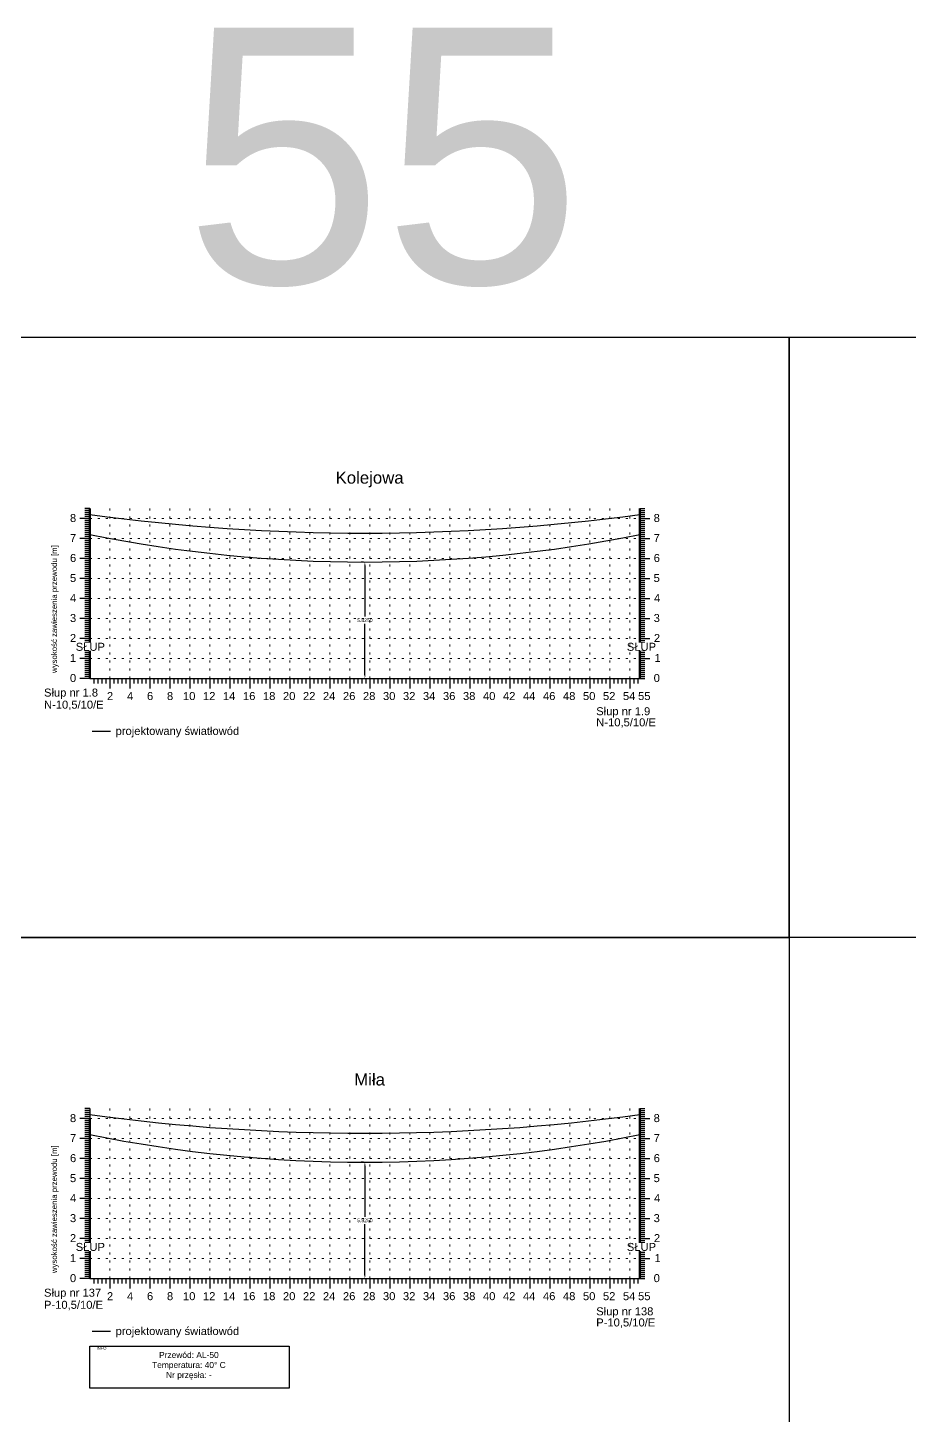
# Model space of a CAD drawing. Header units: metres. Extents: x -155 to 1812, y 681 to 886.
# Drawn here: x 1373.5 to 1417.5, y 806.6 to 876 of the extents above; entities that cross this region are included whole.
import ezdxf

# ---------------------------------------------------------------- set-up
doc = ezdxf.new("R2010")
doc.units = ezdxf.units.M
doc.header["$MEASUREMENT"] = 0
doc.linetypes.add('ACAD_ISO07W100', pattern=[3, 0, -3])
doc.styles.get("Standard").update_dxf_attribs({"font": 'arial.ttf'})
doc.dimstyles.get("Standard").update_dxf_attribs({"dimtxt": 0.18, "dimasz": 0.18, "dimexe": 0.18, "dimexo": 0.0625, "dimgap": 0.09, "dimtad": 0, "dimtih": 1, "dimtoh": 1, "dimdec": 4, "dimzin": 0, "dimdsep": 46, "dimtxsty": 'Standard', "dimcen": 0.09, "dimadec": 0, "dimazin": 0, "dimtfac": 1, "dimtdec": 4, "dimtofl": 0, "dimtmove": 0, "dimatfit": 3, "dimfxl": 1, "dimtolj": 1, "dimtzin": 0, "dimarcsym": 0})

# ---------------------------------------------------------------- blocks, each defined once
blk = doc.blocks.new('*D199')
at = {"color": 0, "lineweight": -2}
for p, q in [((1390.255, 849.286), (1390.137, 849.286)), ((1390.317, 849.106), (1390.317, 846.555)), ((1390.317, 843.641), (1390.317, 846.191)), ((1379.23, 843.461), (1390.497, 843.461))]:
    blk.add_line(p, q, dxfattribs=at)
at = {"color": 0}
for points in [[(1390.347, 849.106), (1390.287, 849.106), (1390.317, 849.286)], [(1390.287, 843.641), (1390.347, 843.641), (1390.317, 843.461)]]:
    blk.add_solid(points, dxfattribs=at)
at = {"layer": 'Defpoints', "color": 0}
for p in [(1390.317, 849.286), (1379.167, 843.461), (1390.317, 843.461)]:
    blk.add_point(p, dxfattribs=at)
at = {"color": 0, "lineweight": 25, "insert": (1390.317, 846.373), "char_height": 0.18, "attachment_point": 5}
blk.add_mtext('\\A1;5.8250', dxfattribs=at)
blk = doc.blocks.new('*D200')
at = {"color": 0, "lineweight": -2}
for p, q in [((1390.255, 819.286), (1390.137, 819.286)), ((1390.317, 819.106), (1390.317, 816.555)), ((1390.317, 813.641), (1390.317, 816.191)), ((1379.23, 813.461), (1390.497, 813.461))]:
    blk.add_line(p, q, dxfattribs=at)
at = {"color": 0}
for points in [[(1390.347, 819.106), (1390.287, 819.106), (1390.317, 819.286)], [(1390.287, 813.641), (1390.347, 813.641), (1390.317, 813.461)]]:
    blk.add_solid(points, dxfattribs=at)
at = {"layer": 'Defpoints', "color": 0}
for p in [(1390.317, 819.286), (1379.167, 813.461), (1390.317, 813.461)]:
    blk.add_point(p, dxfattribs=at)
at = {"color": 0, "lineweight": 25, "insert": (1390.317, 816.373), "char_height": 0.18, "attachment_point": 5}
blk.add_mtext('\\A1;5.8250', dxfattribs=at)

msp = doc.modelspace()

# ---------------------------------------------------------------- linework, layer by layer
for p, q in [((1376.56711, 851.96078), (1376.31711, 851.96078)), ((1376.56711, 851.86078), (1376.31711, 851.86078)), ((1376.56711, 851.76078), (1376.31711, 851.76078)), ((1376.56711, 851.96078), (1376.56711, 843.46078)), ((1404.06711, 851.96078), (1404.06711, 843.46078)), ((1404.06711, 851.96078), (1404.31711, 851.96078)), ((1404.06711, 851.86078), (1404.31711, 851.86078)), ((1404.06711, 851.76078), (1404.31711, 851.76078)), ((1376.56711, 851.46078), (1376.06711, 851.46078)), ((1376.56711, 851.46078), (1376.06711, 851.46078)), ((1376.56711, 851.66078), (1376.31711, 851.66078)), ((1376.56711, 851.56078), (1376.31711, 851.56078)), ((1376.56711, 851.36078), (1376.31711, 851.36078)), ((1376.56711, 851.26078), (1376.31711, 851.26078)), ((1376.56711, 851.16078), (1376.31711, 851.16078)), ((1376.56711, 851.06078), (1376.31711, 851.06078)), ((1404.06711, 851.66078), (1404.31711, 851.66078)), ((1404.06711, 851.56078), (1404.31711, 851.56078)), ((1404.06711, 851.46078), (1404.56711, 851.46078)), ((1404.06711, 851.46078), (1404.56711, 851.46078)), ((1404.06711, 851.36078), (1404.31711, 851.36078)), ((1404.06711, 851.26078), (1404.31711, 851.26078)), ((1404.06711, 851.16078), (1404.31711, 851.16078)), ((1404.06711, 851.06078), (1404.31711, 851.06078)), ((1376.56711, 850.46078), (1376.06711, 850.46078)), ((1376.56711, 850.46078), (1376.06711, 850.46078)), ((1376.56711, 850.96078), (1376.31711, 850.96078)), ((1376.56711, 850.86078), (1376.31711, 850.86078)), ((1376.56711, 850.76078), (1376.31711, 850.76078)), ((1376.56711, 850.66078), (1376.31711, 850.66078)), ((1376.56711, 850.56078), (1376.31711, 850.56078)), ((1404.06711, 850.96078), (1404.31711, 850.96078)), ((1404.06711, 850.86078), (1404.31711, 850.86078)), ((1404.06711, 850.76078), (1404.31711, 850.76078)), ((1404.06711, 850.66078), (1404.31711, 850.66078)), ((1404.06711, 850.56078), (1404.31711, 850.56078)), ((1404.06711, 850.46078), (1404.56711, 850.46078)), ((1404.06711, 850.46078), (1404.56711, 850.46078)), ((1376.56711, 850.36078), (1376.31711, 850.36078)), ((1376.56711, 850.26078), (1376.31711, 850.26078)), ((1376.56711, 850.16078), (1376.31711, 850.16078)), ((1376.56711, 850.06078), (1376.31711, 850.06078)), ((1376.56711, 849.96078), (1376.31711, 849.96078)), ((1376.56711, 849.86078), (1376.31711, 849.86078)), ((1376.56711, 849.76078), (1376.31711, 849.76078)), ((1404.06711, 850.36078), (1404.31711, 850.36078)), ((1404.06711, 850.26078), (1404.31711, 850.26078)), ((1404.06711, 850.16078), (1404.31711, 850.16078)), ((1404.06711, 850.06078), (1404.31711, 850.06078)), ((1404.06711, 849.96078), (1404.31711, 849.96078)), ((1404.06711, 849.86078), (1404.31711, 849.86078)), ((1404.06711, 849.76078), (1404.31711, 849.76078)), ((1376.56711, 849.46078), (1376.06711, 849.46078)), ((1376.56711, 849.46078), (1376.06711, 849.46078)), ((1376.56711, 849.66078), (1376.31711, 849.66078)), ((1376.56711, 849.56078), (1376.31711, 849.56078)), ((1376.56711, 849.36078), (1376.31711, 849.36078)), ((1376.56711, 849.26078), (1376.31711, 849.26078)), ((1376.56711, 849.16078), (1376.31711, 849.16078)), ((1376.56711, 849.06078), (1376.31711, 849.06078)), ((1404.06711, 849.66078), (1404.31711, 849.66078)), ((1404.06711, 849.56078), (1404.31711, 849.56078)), ((1404.06711, 849.46078), (1404.56711, 849.46078)), ((1404.06711, 849.46078), (1404.56711, 849.46078)), ((1404.06711, 849.36078), (1404.31711, 849.36078)), ((1404.06711, 849.26078), (1404.31711, 849.26078)), ((1404.06711, 849.16078), (1404.31711, 849.16078)), ((1404.06711, 849.06078), (1404.31711, 849.06078)), ((1376.56711, 848.46078), (1376.06711, 848.46078)), ((1376.56711, 848.46078), (1376.06711, 848.46078)), ((1376.56711, 848.96078), (1376.31711, 848.96078)), ((1376.56711, 848.86078), (1376.31711, 848.86078)), ((1376.56711, 848.76078), (1376.31711, 848.76078)), ((1376.56711, 848.66078), (1376.31711, 848.66078)), ((1376.56711, 848.56078), (1376.31711, 848.56078)), ((1376.56711, 848.36078), (1376.31711, 848.36078)), ((1404.06711, 848.96078), (1404.31711, 848.96078)), ((1404.06711, 848.86078), (1404.31711, 848.86078)), ((1404.06711, 848.76078), (1404.31711, 848.76078)), ((1404.06711, 848.66078), (1404.31711, 848.66078)), ((1404.06711, 848.56078), (1404.31711, 848.56078)), ((1404.06711, 848.46078), (1404.56711, 848.46078)), ((1404.06711, 848.46078), (1404.56711, 848.46078)), ((1404.06711, 848.36078), (1404.31711, 848.36078)), ((1376.56711, 848.26078), (1376.31711, 848.26078)), ((1376.56711, 848.16078), (1376.31711, 848.16078)), ((1376.56711, 848.06078), (1376.31711, 848.06078)), ((1376.56711, 847.96078), (1376.31711, 847.96078)), ((1376.56711, 847.86078), (1376.31711, 847.86078)), ((1376.56711, 847.76078), (1376.31711, 847.76078)), ((1376.56711, 847.66078), (1376.31711, 847.66078)), ((1404.06711, 848.26078), (1404.31711, 848.26078)), ((1404.06711, 848.16078), (1404.31711, 848.16078)), ((1404.06711, 848.06078), (1404.31711, 848.06078)), ((1404.06711, 847.96078), (1404.31711, 847.96078)), ((1404.06711, 847.86078), (1404.31711, 847.86078)), ((1404.06711, 847.76078), (1404.31711, 847.76078)), ((1404.06711, 847.66078), (1404.31711, 847.66078)), ((1376.56711, 847.46078), (1376.06711, 847.46078)), ((1376.56711, 847.46078), (1376.06711, 847.46078)), ((1376.56711, 847.56078), (1376.31711, 847.56078)), ((1376.56711, 847.36078), (1376.31711, 847.36078)), ((1376.56711, 847.26078), (1376.31711, 847.26078)), ((1376.56711, 847.16078), (1376.31711, 847.16078)), ((1376.56711, 847.06078), (1376.31711, 847.06078)), ((1376.56711, 846.96078), (1376.31711, 846.96078)), ((1404.06711, 847.56078), (1404.31711, 847.56078)), ((1404.06711, 847.46078), (1404.56711, 847.46078)), ((1404.06711, 847.46078), (1404.56711, 847.46078)), ((1404.06711, 847.36078), (1404.31711, 847.36078)), ((1404.06711, 847.26078), (1404.31711, 847.26078)), ((1404.06711, 847.16078), (1404.31711, 847.16078)), ((1404.06711, 847.06078), (1404.31711, 847.06078)), ((1404.06711, 846.96078), (1404.31711, 846.96078)), ((1376.56711, 846.46078), (1376.06711, 846.46078)), ((1376.56711, 846.46078), (1376.06711, 846.46078)), ((1376.56711, 846.86078), (1376.31711, 846.86078)), ((1376.56711, 846.76078), (1376.31711, 846.76078)), ((1376.56711, 846.66078), (1376.31711, 846.66078)), ((1376.56711, 846.56078), (1376.31711, 846.56078)), ((1376.56711, 846.36078), (1376.31711, 846.36078)), ((1376.56711, 846.26078), (1376.31711, 846.26078)), ((1404.06711, 846.86078), (1404.31711, 846.86078)), ((1404.06711, 846.76078), (1404.31711, 846.76078)), ((1404.06711, 846.66078), (1404.31711, 846.66078)), ((1404.06711, 846.56078), (1404.31711, 846.56078)), ((1404.06711, 846.46078), (1404.56711, 846.46078)), ((1404.06711, 846.46078), (1404.56711, 846.46078)), ((1404.06711, 846.36078), (1404.31711, 846.36078)), ((1404.06711, 846.26078), (1404.31711, 846.26078)), ((1376.56711, 846.16078), (1376.31711, 846.16078)), ((1376.56711, 846.06078), (1376.31711, 846.06078)), ((1376.56711, 845.96078), (1376.31711, 845.96078)), ((1376.56711, 845.86078), (1376.31711, 845.86078)), ((1376.56711, 845.76078), (1376.31711, 845.76078)), ((1376.56711, 845.66078), (1376.31711, 845.66078)), ((1376.56711, 845.56078), (1376.31711, 845.56078)), ((1404.06711, 846.16078), (1404.31711, 846.16078)), ((1404.06711, 846.06078), (1404.31711, 846.06078)), ((1404.06711, 845.96078), (1404.31711, 845.96078)), ((1404.06711, 845.86078), (1404.31711, 845.86078)), ((1404.06711, 845.76078), (1404.31711, 845.76078)), ((1404.06711, 845.66078), (1404.31711, 845.66078)), ((1404.06711, 845.56078), (1404.31711, 845.56078)), ((1376.56711, 845.46078), (1376.06711, 845.46078)), ((1376.56711, 845.46078), (1376.06711, 845.46078)), ((1376.56711, 845.36078), (1376.31711, 845.36078)), ((1376.56711, 845.26078), (1376.31711, 845.26078)), ((1376.56711, 845.16078), (1376.31711, 845.16078)), ((1376.56711, 845.06078), (1376.31711, 845.06078)), ((1376.56711, 844.96078), (1376.31711, 844.96078)), ((1376.56711, 844.86078), (1376.31711, 844.86078)), ((1404.06711, 845.46078), (1404.56711, 845.46078)), ((1404.06711, 845.46078), (1404.56711, 845.46078)), ((1404.06711, 845.36078), (1404.31711, 845.36078)), ((1404.06711, 845.26078), (1404.31711, 845.26078)), ((1404.06711, 845.16078), (1404.31711, 845.16078)), ((1404.06711, 845.06078), (1404.31711, 845.06078)), ((1404.06711, 844.96078), (1404.31711, 844.96078)), ((1404.06711, 844.86078), (1404.31711, 844.86078)), ((1376.56711, 844.46078), (1376.06711, 844.46078)), ((1376.56711, 844.46078), (1376.06711, 844.46078)), ((1376.56711, 844.76078), (1376.31711, 844.76078)), ((1376.56711, 844.66078), (1376.31711, 844.66078)), ((1376.56711, 844.56078), (1376.31711, 844.56078)), ((1376.56711, 844.36078), (1376.31711, 844.36078)), ((1376.56711, 844.26078), (1376.31711, 844.26078)), ((1376.56711, 844.16078), (1376.31711, 844.16078)), ((1404.06711, 844.76078), (1404.31711, 844.76078)), ((1404.06711, 844.66078), (1404.31711, 844.66078)), ((1404.06711, 844.56078), (1404.31711, 844.56078)), ((1404.06711, 844.46078), (1404.56711, 844.46078)), ((1404.06711, 844.46078), (1404.56711, 844.46078)), ((1404.06711, 844.36078), (1404.31711, 844.36078)), ((1404.06711, 844.26078), (1404.31711, 844.26078)), ((1404.06711, 844.16078), (1404.31711, 844.16078)), ((1376.56711, 843.46078), (1376.06711, 843.46078)), ((1376.56711, 844.06078), (1376.31711, 844.06078)), ((1376.56711, 843.96078), (1376.31711, 843.96078)), ((1376.56711, 843.86078), (1376.31711, 843.86078)), ((1376.56711, 843.76078), (1376.31711, 843.76078)), ((1376.56711, 843.66078), (1376.31711, 843.66078)), ((1376.56711, 843.56078), (1376.31711, 843.56078)), ((1376.56711, 843.46078), (1376.31711, 843.46078)), ((1376.56711, 843.46078), (1403.06711, 843.46078)), ((1376.76711, 843.46078), (1376.76711, 843.21078)), ((1376.96711, 843.46078), (1376.96711, 843.21078)), ((1377.16711, 843.46078), (1377.16711, 843.21078)), ((1377.36711, 843.46078), (1377.36711, 843.21078)), ((1377.56711, 843.46078), (1377.56711, 842.96078)), ((1377.76711, 843.46078), (1377.76711, 843.21078)), ((1377.96711, 843.46078), (1377.96711, 843.21078)), ((1378.16711, 843.46078), (1378.16711, 843.21078)), ((1378.36711, 843.46078), (1378.36711, 843.21078)), ((1378.56711, 843.46078), (1378.56711, 842.96078)), ((1378.76711, 843.46078), (1378.76711, 843.21078)), ((1378.96711, 843.46078), (1378.96711, 843.21078)), ((1379.16711, 843.46078), (1379.16711, 843.21078)), ((1379.36711, 843.46078), (1379.36711, 843.21078)), ((1379.56711, 843.46078), (1379.56711, 842.96078)), ((1379.76711, 843.46078), (1379.76711, 843.21078)), ((1379.96711, 843.46078), (1379.96711, 843.21078)), ((1380.16711, 843.46078), (1380.16711, 843.21078)), ((1380.36711, 843.46078), (1380.36711, 843.21078)), ((1380.56711, 843.46078), (1380.56711, 842.96078)), ((1380.76711, 843.46078), (1380.76711, 843.21078)), ((1380.96711, 843.46078), (1380.96711, 843.21078)), ((1381.16711, 843.46078), (1381.16711, 843.21078)), ((1381.36711, 843.46078), (1381.36711, 843.21078)), ((1381.56711, 843.46078), (1381.56711, 842.96078)), ((1381.76711, 843.46078), (1381.76711, 843.21078)), ((1381.96711, 843.46078), (1381.96711, 843.21078)), ((1382.16711, 843.46078), (1382.16711, 843.21078)), ((1382.36711, 843.46078), (1382.36711, 843.21078)), ((1382.56711, 843.46078), (1382.56711, 842.96078)), ((1382.76711, 843.46078), (1382.76711, 843.21078)), ((1382.96711, 843.46078), (1382.96711, 843.21078)), ((1383.16711, 843.46078), (1383.16711, 843.21078)), ((1383.36711, 843.46078), (1383.36711, 843.21078)), ((1383.56711, 843.46078), (1383.56711, 842.96078)), ((1383.76711, 843.46078), (1383.76711, 843.21078)), ((1383.96711, 843.46078), (1383.96711, 843.21078)), ((1384.16711, 843.46078), (1384.16711, 843.21078)), ((1384.36711, 843.46078), (1384.36711, 843.21078)), ((1384.56711, 843.46078), (1384.56711, 842.96078)), ((1384.76711, 843.46078), (1384.76711, 843.21078)), ((1384.96711, 843.46078), (1384.96711, 843.21078)), ((1385.16711, 843.46078), (1385.16711, 843.21078)), ((1385.36711, 843.46078), (1385.36711, 843.21078)), ((1385.56711, 843.46078), (1385.56711, 842.96078)), ((1385.76711, 843.46078), (1385.76711, 843.21078)), ((1385.96711, 843.46078), (1385.96711, 843.21078)), ((1386.16711, 843.46078), (1386.16711, 843.21078)), ((1386.36711, 843.46078), (1386.36711, 843.21078)), ((1386.56711, 843.46078), (1386.56711, 842.96078)), ((1386.76711, 843.46078), (1386.76711, 843.21078)), ((1386.96711, 843.46078), (1386.96711, 843.21078)), ((1387.16711, 843.46078), (1387.16711, 843.21078)), ((1387.36711, 843.46078), (1387.36711, 843.21078)), ((1387.56711, 843.46078), (1387.56711, 842.96078)), ((1387.76711, 843.46078), (1387.76711, 843.21078)), ((1387.96711, 843.46078), (1387.96711, 843.21078)), ((1388.16711, 843.46078), (1388.16711, 843.21078)), ((1388.36711, 843.46078), (1388.36711, 843.21078)), ((1388.56711, 843.46078), (1388.56711, 842.96078)), ((1388.76711, 843.46078), (1388.76711, 843.21078)), ((1388.96711, 843.46078), (1388.96711, 843.21078)), ((1389.16711, 843.46078), (1389.16711, 843.21078)), ((1389.36711, 843.46078), (1389.36711, 843.21078)), ((1389.56711, 843.46078), (1389.56711, 842.96078)), ((1389.76711, 843.46078), (1389.76711, 843.21078)), ((1389.96711, 843.46078), (1389.96711, 843.21078)), ((1390.16711, 843.46078), (1390.16711, 843.21078)), ((1390.36711, 843.46078), (1390.36711, 843.21078)), ((1390.56711, 843.46078), (1390.56711, 842.96078)), ((1390.76711, 843.46078), (1390.76711, 843.21078)), ((1390.96711, 843.46078), (1390.96711, 843.21078)), ((1391.16711, 843.46078), (1391.16711, 843.21078)), ((1391.36711, 843.46078), (1391.36711, 843.21078)), ((1391.56711, 843.46078), (1391.56711, 842.96078)), ((1391.76711, 843.46078), (1391.76711, 843.21078)), ((1391.96711, 843.46078), (1391.96711, 843.21078)), ((1392.16711, 843.46078), (1392.16711, 843.21078)), ((1392.36711, 843.46078), (1392.36711, 843.21078)), ((1392.56711, 843.46078), (1392.56711, 842.96078)), ((1392.76711, 843.46078), (1392.76711, 843.21078)), ((1392.96711, 843.46078), (1392.96711, 843.21078)), ((1393.16711, 843.46078), (1393.16711, 843.21078)), ((1393.36711, 843.46078), (1393.36711, 843.21078)), ((1393.56711, 843.46078), (1393.56711, 842.96078)), ((1393.76711, 843.46078), (1393.76711, 843.21078)), ((1393.96711, 843.46078), (1393.96711, 843.21078)), ((1394.16711, 843.46078), (1394.16711, 843.21078)), ((1394.36711, 843.46078), (1394.36711, 843.21078)), ((1394.56711, 843.46078), (1394.56711, 842.96078)), ((1394.76711, 843.46078), (1394.76711, 843.21078)), ((1394.96711, 843.46078), (1394.96711, 843.21078)), ((1395.16711, 843.46078), (1395.16711, 843.21078)), ((1395.36711, 843.46078), (1395.36711, 843.21078)), ((1395.56711, 843.46078), (1395.56711, 842.96078)), ((1395.56711, 843.46078), (1395.56711, 842.96078)), ((1395.76711, 843.46078), (1395.76711, 843.21078)), ((1395.96711, 843.46078), (1395.96711, 843.21078)), ((1396.16711, 843.46078), (1396.16711, 843.21078)), ((1396.36711, 843.46078), (1396.36711, 843.21078)), ((1396.56711, 843.46078), (1396.56711, 842.96078)), ((1396.56711, 843.46078), (1396.56711, 842.96078)), ((1396.76711, 843.46078), (1396.76711, 843.21078)), ((1396.96711, 843.46078), (1396.96711, 843.21078)), ((1397.16711, 843.46078), (1397.16711, 843.21078)), ((1397.36711, 843.46078), (1397.36711, 843.21078)), ((1397.56711, 843.46078), (1397.56711, 842.96078)), ((1397.56711, 843.46078), (1397.56711, 842.96078)), ((1397.76711, 843.46078), (1397.76711, 843.21078)), ((1397.96711, 843.46078), (1397.96711, 843.21078)), ((1398.16711, 843.46078), (1398.16711, 843.21078)), ((1398.36711, 843.46078), (1398.36711, 843.21078)), ((1398.56711, 843.46078), (1398.56711, 842.96078)), ((1398.56711, 843.46078), (1398.56711, 842.96078)), ((1398.76711, 843.46078), (1398.76711, 843.21078)), ((1398.96711, 843.46078), (1398.96711, 843.21078)), ((1399.16711, 843.46078), (1399.16711, 843.21078)), ((1399.36711, 843.46078), (1399.36711, 843.21078)), ((1399.56711, 843.46078), (1399.56711, 842.96078)), ((1399.56711, 843.46078), (1399.56711, 842.96078)), ((1399.76711, 843.46078), (1399.76711, 843.21078)), ((1399.96711, 843.46078), (1399.96711, 843.21078)), ((1400.16711, 843.46078), (1400.16711, 843.21078)), ((1400.36711, 843.46078), (1400.36711, 843.21078)), ((1400.56711, 843.46078), (1400.56711, 842.96078)), ((1400.56711, 843.46078), (1400.56711, 842.96078)), ((1400.76711, 843.46078), (1400.76711, 843.21078)), ((1400.96711, 843.46078), (1400.96711, 843.21078)), ((1401.06711, 843.46078), (1401.56711, 843.46078)), ((1401.16711, 843.46078), (1401.16711, 843.21078)), ((1401.36711, 843.46078), (1401.36711, 843.21078)), ((1401.56711, 843.46078), (1401.56711, 842.96078)), ((1401.56711, 843.46078), (1401.56711, 842.96078)), ((1401.76711, 843.46078), (1401.76711, 843.21078)), ((1401.96711, 843.46078), (1401.96711, 843.21078)), ((1402.16711, 843.46078), (1402.16711, 843.21078)), ((1402.36711, 843.46078), (1402.36711, 843.21078)), ((1402.56711, 843.46078), (1402.56711, 842.96078)), ((1402.56711, 843.46078), (1402.56711, 842.96078)), ((1402.76711, 843.46078), (1402.76711, 843.21078)), ((1402.96711, 843.46078), (1402.96711, 843.21078)), ((1403.16711, 843.46078), (1403.16711, 843.21078)), ((1403.36711, 843.46078), (1403.36711, 843.21078)), ((1403.56711, 843.46078), (1403.56711, 842.96078)), ((1403.76711, 843.46078), (1403.76711, 843.21078)), ((1403.96711, 843.46078), (1403.96711, 843.21078)), ((1404.06711, 844.06078), (1404.31711, 844.06078)), ((1404.06711, 843.96078), (1404.31711, 843.96078)), ((1404.06711, 843.86078), (1404.31711, 843.86078)), ((1404.06711, 843.76078), (1404.31711, 843.76078)), ((1404.06711, 843.66078), (1404.31711, 843.66078)), ((1404.06711, 843.56078), (1404.31711, 843.56078)), ((1404.06711, 843.46078), (1404.31711, 843.46078)), ((1376.56711, 821.96078), (1376.31711, 821.96078)), ((1376.56711, 821.96078), (1376.56711, 813.46078)), ((1404.06711, 821.96078), (1404.06711, 813.46078)), ((1404.06711, 821.96078), (1404.31711, 821.96078)), ((1376.56711, 821.46078), (1376.06711, 821.46078)), ((1376.56711, 821.46078), (1376.06711, 821.46078)), ((1376.56711, 821.86078), (1376.31711, 821.86078)), ((1376.56711, 821.76078), (1376.31711, 821.76078)), ((1376.56711, 821.66078), (1376.31711, 821.66078)), ((1376.56711, 821.56078), (1376.31711, 821.56078)), ((1376.56711, 821.36078), (1376.31711, 821.36078)), ((1376.56711, 821.26078), (1376.31711, 821.26078)), ((1404.06711, 821.86078), (1404.31711, 821.86078)), ((1404.06711, 821.76078), (1404.31711, 821.76078)), ((1404.06711, 821.66078), (1404.31711, 821.66078)), ((1404.06711, 821.56078), (1404.31711, 821.56078)), ((1404.06711, 821.46078), (1404.56711, 821.46078)), ((1404.06711, 821.46078), (1404.56711, 821.46078)), ((1404.06711, 821.36078), (1404.31711, 821.36078)), ((1404.06711, 821.26078), (1404.31711, 821.26078)), ((1376.56711, 821.16078), (1376.31711, 821.16078)), ((1376.56711, 821.06078), (1376.31711, 821.06078)), ((1376.56711, 820.96078), (1376.31711, 820.96078)), ((1376.56711, 820.86078), (1376.31711, 820.86078)), ((1376.56711, 820.76078), (1376.31711, 820.76078)), ((1376.56711, 820.66078), (1376.31711, 820.66078)), ((1376.56711, 820.56078), (1376.31711, 820.56078)), ((1404.06711, 821.16078), (1404.31711, 821.16078)), ((1404.06711, 821.06078), (1404.31711, 821.06078)), ((1404.06711, 820.96078), (1404.31711, 820.96078)), ((1404.06711, 820.86078), (1404.31711, 820.86078)), ((1404.06711, 820.76078), (1404.31711, 820.76078)), ((1404.06711, 820.66078), (1404.31711, 820.66078)), ((1404.06711, 820.56078), (1404.31711, 820.56078)), ((1376.56711, 820.46078), (1376.06711, 820.46078)), ((1376.56711, 820.46078), (1376.06711, 820.46078)), ((1376.56711, 820.36078), (1376.31711, 820.36078)), ((1376.56711, 820.26078), (1376.31711, 820.26078)), ((1376.56711, 820.16078), (1376.31711, 820.16078)), ((1376.56711, 820.06078), (1376.31711, 820.06078)), ((1376.56711, 819.96078), (1376.31711, 819.96078)), ((1376.56711, 819.86078), (1376.31711, 819.86078)), ((1404.06711, 820.46078), (1404.56711, 820.46078)), ((1404.06711, 820.46078), (1404.56711, 820.46078)), ((1404.06711, 820.36078), (1404.31711, 820.36078)), ((1404.06711, 820.26078), (1404.31711, 820.26078)), ((1404.06711, 820.16078), (1404.31711, 820.16078)), ((1404.06711, 820.06078), (1404.31711, 820.06078)), ((1404.06711, 819.96078), (1404.31711, 819.96078)), ((1404.06711, 819.86078), (1404.31711, 819.86078)), ((1376.56711, 819.46078), (1376.06711, 819.46078)), ((1376.56711, 819.46078), (1376.06711, 819.46078)), ((1376.56711, 819.76078), (1376.31711, 819.76078)), ((1376.56711, 819.66078), (1376.31711, 819.66078)), ((1376.56711, 819.56078), (1376.31711, 819.56078)), ((1376.56711, 819.36078), (1376.31711, 819.36078)), ((1376.56711, 819.26078), (1376.31711, 819.26078)), ((1376.56711, 819.16078), (1376.31711, 819.16078)), ((1404.06711, 819.76078), (1404.31711, 819.76078)), ((1404.06711, 819.66078), (1404.31711, 819.66078)), ((1404.06711, 819.56078), (1404.31711, 819.56078)), ((1404.06711, 819.46078), (1404.56711, 819.46078)), ((1404.06711, 819.46078), (1404.56711, 819.46078)), ((1404.06711, 819.36078), (1404.31711, 819.36078)), ((1404.06711, 819.26078), (1404.31711, 819.26078)), ((1404.06711, 819.16078), (1404.31711, 819.16078)), ((1376.56711, 818.46078), (1376.06711, 818.46078)), ((1376.56711, 818.46078), (1376.06711, 818.46078)), ((1376.56711, 819.06078), (1376.31711, 819.06078)), ((1376.56711, 818.96078), (1376.31711, 818.96078)), ((1376.56711, 818.86078), (1376.31711, 818.86078)), ((1376.56711, 818.76078), (1376.31711, 818.76078)), ((1376.56711, 818.66078), (1376.31711, 818.66078)), ((1376.56711, 818.56078), (1376.31711, 818.56078)), ((1404.06711, 819.06078), (1404.31711, 819.06078)), ((1404.06711, 818.96078), (1404.31711, 818.96078)), ((1404.06711, 818.86078), (1404.31711, 818.86078)), ((1404.06711, 818.76078), (1404.31711, 818.76078)), ((1404.06711, 818.66078), (1404.31711, 818.66078)), ((1404.06711, 818.56078), (1404.31711, 818.56078)), ((1404.06711, 818.46078), (1404.56711, 818.46078)), ((1404.06711, 818.46078), (1404.56711, 818.46078)), ((1376.56711, 818.36078), (1376.31711, 818.36078)), ((1376.56711, 818.26078), (1376.31711, 818.26078)), ((1376.56711, 818.16078), (1376.31711, 818.16078)), ((1376.56711, 818.06078), (1376.31711, 818.06078)), ((1376.56711, 817.96078), (1376.31711, 817.96078)), ((1376.56711, 817.86078), (1376.31711, 817.86078)), ((1404.06711, 818.36078), (1404.31711, 818.36078)), ((1404.06711, 818.26078), (1404.31711, 818.26078)), ((1404.06711, 818.16078), (1404.31711, 818.16078)), ((1404.06711, 818.06078), (1404.31711, 818.06078)), ((1404.06711, 817.96078), (1404.31711, 817.96078)), ((1404.06711, 817.86078), (1404.31711, 817.86078)), ((1376.56711, 817.46078), (1376.06711, 817.46078)), ((1376.56711, 817.46078), (1376.06711, 817.46078)), ((1376.56711, 817.76078), (1376.31711, 817.76078)), ((1376.56711, 817.66078), (1376.31711, 817.66078)), ((1376.56711, 817.56078), (1376.31711, 817.56078)), ((1376.56711, 817.36078), (1376.31711, 817.36078)), ((1376.56711, 817.26078), (1376.31711, 817.26078)), ((1376.56711, 817.16078), (1376.31711, 817.16078)), ((1404.06711, 817.76078), (1404.31711, 817.76078)), ((1404.06711, 817.66078), (1404.31711, 817.66078)), ((1404.06711, 817.56078), (1404.31711, 817.56078)), ((1404.06711, 817.46078), (1404.56711, 817.46078)), ((1404.06711, 817.46078), (1404.56711, 817.46078)), ((1404.06711, 817.36078), (1404.31711, 817.36078)), ((1404.06711, 817.26078), (1404.31711, 817.26078)), ((1404.06711, 817.16078), (1404.31711, 817.16078)), ((1376.56711, 816.46078), (1376.06711, 816.46078)), ((1376.56711, 816.46078), (1376.06711, 816.46078)), ((1376.56711, 817.06078), (1376.31711, 817.06078)), ((1376.56711, 816.96078), (1376.31711, 816.96078)), ((1376.56711, 816.86078), (1376.31711, 816.86078)), ((1376.56711, 816.76078), (1376.31711, 816.76078)), ((1376.56711, 816.66078), (1376.31711, 816.66078)), ((1376.56711, 816.56078), (1376.31711, 816.56078)), ((1404.06711, 817.06078), (1404.31711, 817.06078)), ((1404.06711, 816.96078), (1404.31711, 816.96078)), ((1404.06711, 816.86078), (1404.31711, 816.86078)), ((1404.06711, 816.76078), (1404.31711, 816.76078)), ((1404.06711, 816.66078), (1404.31711, 816.66078)), ((1404.06711, 816.56078), (1404.31711, 816.56078)), ((1404.06711, 816.46078), (1404.56711, 816.46078)), ((1404.06711, 816.46078), (1404.56711, 816.46078)), ((1376.56711, 816.36078), (1376.31711, 816.36078)), ((1376.56711, 816.26078), (1376.31711, 816.26078)), ((1376.56711, 816.16078), (1376.31711, 816.16078)), ((1376.56711, 816.06078), (1376.31711, 816.06078)), ((1376.56711, 815.96078), (1376.31711, 815.96078)), ((1376.56711, 815.86078), (1376.31711, 815.86078)), ((1376.56711, 815.76078), (1376.31711, 815.76078)), ((1404.06711, 816.36078), (1404.31711, 816.36078)), ((1404.06711, 816.26078), (1404.31711, 816.26078)), ((1404.06711, 816.16078), (1404.31711, 816.16078)), ((1404.06711, 816.06078), (1404.31711, 816.06078)), ((1404.06711, 815.96078), (1404.31711, 815.96078)), ((1404.06711, 815.86078), (1404.31711, 815.86078)), ((1404.06711, 815.76078), (1404.31711, 815.76078)), ((1376.56711, 815.46078), (1376.06711, 815.46078)), ((1376.56711, 815.46078), (1376.06711, 815.46078)), ((1376.56711, 815.66078), (1376.31711, 815.66078)), ((1376.56711, 815.56078), (1376.31711, 815.56078)), ((1376.56711, 815.36078), (1376.31711, 815.36078)), ((1376.56711, 815.26078), (1376.31711, 815.26078)), ((1376.56711, 815.16078), (1376.31711, 815.16078)), ((1376.56711, 815.06078), (1376.31711, 815.06078)), ((1404.06711, 815.66078), (1404.31711, 815.66078)), ((1404.06711, 815.56078), (1404.31711, 815.56078)), ((1404.06711, 815.46078), (1404.56711, 815.46078)), ((1404.06711, 815.46078), (1404.56711, 815.46078)), ((1404.06711, 815.36078), (1404.31711, 815.36078)), ((1404.06711, 815.26078), (1404.31711, 815.26078)), ((1404.06711, 815.16078), (1404.31711, 815.16078)), ((1404.06711, 815.06078), (1404.31711, 815.06078)), ((1376.56711, 814.46078), (1376.06711, 814.46078)), ((1376.56711, 814.46078), (1376.06711, 814.46078)), ((1376.56711, 814.96078), (1376.31711, 814.96078)), ((1376.56711, 814.86078), (1376.31711, 814.86078)), ((1376.56711, 814.76078), (1376.31711, 814.76078)), ((1376.56711, 814.66078), (1376.31711, 814.66078)), ((1376.56711, 814.56078), (1376.31711, 814.56078)), ((1376.56711, 814.36078), (1376.31711, 814.36078)), ((1404.06711, 814.96078), (1404.31711, 814.96078)), ((1404.06711, 814.86078), (1404.31711, 814.86078)), ((1404.06711, 814.76078), (1404.31711, 814.76078)), ((1404.06711, 814.66078), (1404.31711, 814.66078)), ((1404.06711, 814.56078), (1404.31711, 814.56078)), ((1404.06711, 814.46078), (1404.56711, 814.46078)), ((1404.06711, 814.46078), (1404.56711, 814.46078)), ((1404.06711, 814.36078), (1404.31711, 814.36078)), ((1376.56711, 814.26078), (1376.31711, 814.26078)), ((1376.56711, 814.16078), (1376.31711, 814.16078)), ((1376.56711, 814.06078), (1376.31711, 814.06078)), ((1376.56711, 813.96078), (1376.31711, 813.96078)), ((1376.56711, 813.86078), (1376.31711, 813.86078)), ((1376.56711, 813.76078), (1376.31711, 813.76078)), ((1376.56711, 813.66078), (1376.31711, 813.66078)), ((1404.06711, 814.26078), (1404.31711, 814.26078)), ((1404.06711, 814.16078), (1404.31711, 814.16078)), ((1404.06711, 814.06078), (1404.31711, 814.06078)), ((1404.06711, 813.96078), (1404.31711, 813.96078)), ((1404.06711, 813.86078), (1404.31711, 813.86078)), ((1404.06711, 813.76078), (1404.31711, 813.76078)), ((1404.06711, 813.66078), (1404.31711, 813.66078)), ((1376.56711, 813.46078), (1376.06711, 813.46078)), ((1376.56711, 813.56078), (1376.31711, 813.56078)), ((1376.56711, 813.46078), (1376.31711, 813.46078)), ((1376.56711, 813.46078), (1403.06711, 813.46078)), ((1376.76711, 813.46078), (1376.76711, 813.21078)), ((1376.96711, 813.46078), (1376.96711, 813.21078)), ((1377.16711, 813.46078), (1377.16711, 813.21078)), ((1377.36711, 813.46078), (1377.36711, 813.21078)), ((1377.56711, 813.46078), (1377.56711, 812.96078)), ((1377.76711, 813.46078), (1377.76711, 813.21078)), ((1377.96711, 813.46078), (1377.96711, 813.21078)), ((1378.16711, 813.46078), (1378.16711, 813.21078)), ((1378.36711, 813.46078), (1378.36711, 813.21078)), ((1378.56711, 813.46078), (1378.56711, 812.96078)), ((1378.76711, 813.46078), (1378.76711, 813.21078)), ((1378.96711, 813.46078), (1378.96711, 813.21078)), ((1379.16711, 813.46078), (1379.16711, 813.21078)), ((1379.36711, 813.46078), (1379.36711, 813.21078)), ((1379.56711, 813.46078), (1379.56711, 812.96078)), ((1379.76711, 813.46078), (1379.76711, 813.21078)), ((1379.96711, 813.46078), (1379.96711, 813.21078)), ((1380.16711, 813.46078), (1380.16711, 813.21078)), ((1380.36711, 813.46078), (1380.36711, 813.21078)), ((1380.56711, 813.46078), (1380.56711, 812.96078)), ((1380.76711, 813.46078), (1380.76711, 813.21078)), ((1380.96711, 813.46078), (1380.96711, 813.21078)), ((1381.16711, 813.46078), (1381.16711, 813.21078)), ((1381.36711, 813.46078), (1381.36711, 813.21078)), ((1381.56711, 813.46078), (1381.56711, 812.96078)), ((1381.76711, 813.46078), (1381.76711, 813.21078)), ((1381.96711, 813.46078), (1381.96711, 813.21078)), ((1382.16711, 813.46078), (1382.16711, 813.21078)), ((1382.36711, 813.46078), (1382.36711, 813.21078)), ((1382.56711, 813.46078), (1382.56711, 812.96078)), ((1382.76711, 813.46078), (1382.76711, 813.21078)), ((1382.96711, 813.46078), (1382.96711, 813.21078)), ((1383.16711, 813.46078), (1383.16711, 813.21078)), ((1383.36711, 813.46078), (1383.36711, 813.21078)), ((1383.56711, 813.46078), (1383.56711, 812.96078)), ((1383.76711, 813.46078), (1383.76711, 813.21078)), ((1383.96711, 813.46078), (1383.96711, 813.21078)), ((1384.16711, 813.46078), (1384.16711, 813.21078)), ((1384.36711, 813.46078), (1384.36711, 813.21078)), ((1384.56711, 813.46078), (1384.56711, 812.96078)), ((1384.76711, 813.46078), (1384.76711, 813.21078)), ((1384.96711, 813.46078), (1384.96711, 813.21078)), ((1385.16711, 813.46078), (1385.16711, 813.21078)), ((1385.36711, 813.46078), (1385.36711, 813.21078)), ((1385.56711, 813.46078), (1385.56711, 812.96078)), ((1385.76711, 813.46078), (1385.76711, 813.21078)), ((1385.96711, 813.46078), (1385.96711, 813.21078)), ((1386.16711, 813.46078), (1386.16711, 813.21078)), ((1386.36711, 813.46078), (1386.36711, 813.21078)), ((1386.56711, 813.46078), (1386.56711, 812.96078)), ((1386.76711, 813.46078), (1386.76711, 813.21078)), ((1386.96711, 813.46078), (1386.96711, 813.21078)), ((1387.16711, 813.46078), (1387.16711, 813.21078)), ((1387.36711, 813.46078), (1387.36711, 813.21078)), ((1387.56711, 813.46078), (1387.56711, 812.96078)), ((1387.76711, 813.46078), (1387.76711, 813.21078)), ((1387.96711, 813.46078), (1387.96711, 813.21078)), ((1388.16711, 813.46078), (1388.16711, 813.21078)), ((1388.36711, 813.46078), (1388.36711, 813.21078)), ((1388.56711, 813.46078), (1388.56711, 812.96078)), ((1388.76711, 813.46078), (1388.76711, 813.21078)), ((1388.96711, 813.46078), (1388.96711, 813.21078)), ((1389.16711, 813.46078), (1389.16711, 813.21078)), ((1389.36711, 813.46078), (1389.36711, 813.21078)), ((1389.56711, 813.46078), (1389.56711, 812.96078)), ((1389.76711, 813.46078), (1389.76711, 813.21078)), ((1389.96711, 813.46078), (1389.96711, 813.21078)), ((1390.16711, 813.46078), (1390.16711, 813.21078)), ((1390.36711, 813.46078), (1390.36711, 813.21078)), ((1390.56711, 813.46078), (1390.56711, 812.96078)), ((1390.76711, 813.46078), (1390.76711, 813.21078)), ((1390.96711, 813.46078), (1390.96711, 813.21078)), ((1391.16711, 813.46078), (1391.16711, 813.21078)), ((1391.36711, 813.46078), (1391.36711, 813.21078)), ((1391.56711, 813.46078), (1391.56711, 812.96078)), ((1391.76711, 813.46078), (1391.76711, 813.21078)), ((1391.96711, 813.46078), (1391.96711, 813.21078)), ((1392.16711, 813.46078), (1392.16711, 813.21078)), ((1392.36711, 813.46078), (1392.36711, 813.21078)), ((1392.56711, 813.46078), (1392.56711, 812.96078)), ((1392.76711, 813.46078), (1392.76711, 813.21078)), ((1392.96711, 813.46078), (1392.96711, 813.21078)), ((1393.16711, 813.46078), (1393.16711, 813.21078)), ((1393.36711, 813.46078), (1393.36711, 813.21078)), ((1393.56711, 813.46078), (1393.56711, 812.96078)), ((1393.76711, 813.46078), (1393.76711, 813.21078)), ((1393.96711, 813.46078), (1393.96711, 813.21078)), ((1394.16711, 813.46078), (1394.16711, 813.21078)), ((1394.36711, 813.46078), (1394.36711, 813.21078)), ((1394.56711, 813.46078), (1394.56711, 812.96078)), ((1394.76711, 813.46078), (1394.76711, 813.21078)), ((1394.96711, 813.46078), (1394.96711, 813.21078)), ((1395.16711, 813.46078), (1395.16711, 813.21078)), ((1395.36711, 813.46078), (1395.36711, 813.21078)), ((1395.56711, 813.46078), (1395.56711, 812.96078)), ((1395.56711, 813.46078), (1395.56711, 812.96078)), ((1395.76711, 813.46078), (1395.76711, 813.21078)), ((1395.96711, 813.46078), (1395.96711, 813.21078)), ((1396.16711, 813.46078), (1396.16711, 813.21078)), ((1396.36711, 813.46078), (1396.36711, 813.21078)), ((1396.56711, 813.46078), (1396.56711, 812.96078)), ((1396.56711, 813.46078), (1396.56711, 812.96078)), ((1396.76711, 813.46078), (1396.76711, 813.21078)), ((1396.96711, 813.46078), (1396.96711, 813.21078)), ((1397.16711, 813.46078), (1397.16711, 813.21078)), ((1397.36711, 813.46078), (1397.36711, 813.21078)), ((1397.56711, 813.46078), (1397.56711, 812.96078)), ((1397.56711, 813.46078), (1397.56711, 812.96078)), ((1397.76711, 813.46078), (1397.76711, 813.21078)), ((1397.96711, 813.46078), (1397.96711, 813.21078)), ((1398.16711, 813.46078), (1398.16711, 813.21078)), ((1398.36711, 813.46078), (1398.36711, 813.21078)), ((1398.56711, 813.46078), (1398.56711, 812.96078)), ((1398.56711, 813.46078), (1398.56711, 812.96078)), ((1398.76711, 813.46078), (1398.76711, 813.21078)), ((1398.96711, 813.46078), (1398.96711, 813.21078)), ((1399.16711, 813.46078), (1399.16711, 813.21078)), ((1399.36711, 813.46078), (1399.36711, 813.21078)), ((1399.56711, 813.46078), (1399.56711, 812.96078)), ((1399.56711, 813.46078), (1399.56711, 812.96078)), ((1399.76711, 813.46078), (1399.76711, 813.21078)), ((1399.96711, 813.46078), (1399.96711, 813.21078)), ((1400.16711, 813.46078), (1400.16711, 813.21078)), ((1400.36711, 813.46078), (1400.36711, 813.21078)), ((1400.56711, 813.46078), (1400.56711, 812.96078)), ((1400.56711, 813.46078), (1400.56711, 812.96078)), ((1400.76711, 813.46078), (1400.76711, 813.21078)), ((1400.96711, 813.46078), (1400.96711, 813.21078)), ((1401.06711, 813.46078), (1401.56711, 813.46078)), ((1401.16711, 813.46078), (1401.16711, 813.21078)), ((1401.36711, 813.46078), (1401.36711, 813.21078)), ((1401.56711, 813.46078), (1401.56711, 812.96078)), ((1401.56711, 813.46078), (1401.56711, 812.96078)), ((1401.76711, 813.46078), (1401.76711, 813.21078)), ((1401.96711, 813.46078), (1401.96711, 813.21078)), ((1402.16711, 813.46078), (1402.16711, 813.21078)), ((1402.36711, 813.46078), (1402.36711, 813.21078)), ((1402.56711, 813.46078), (1402.56711, 812.96078)), ((1402.56711, 813.46078), (1402.56711, 812.96078)), ((1402.76711, 813.46078), (1402.76711, 813.21078)), ((1402.96711, 813.46078), (1402.96711, 813.21078)), ((1403.16711, 813.46078), (1403.16711, 813.21078)), ((1403.36711, 813.46078), (1403.36711, 813.21078)), ((1403.56711, 813.46078), (1403.56711, 812.96078)), ((1403.76711, 813.46078), (1403.76711, 813.21078)), ((1403.96711, 813.46078), (1403.96711, 813.21078)), ((1404.06711, 813.56078), (1404.31711, 813.56078)), ((1404.06711, 813.46078), (1404.31711, 813.46078))]:
    msp.add_line(p, q)
at = {"lineweight": 100}
for p, q in [((1376.56711, 851.96078), (1376.56711, 843.46078)), ((1404.06711, 851.96078), (1404.06711, 843.46078)), ((1404.06711, 821.96078), (1404.06711, 813.46078)), ((1376.56711, 821.46078), (1376.56711, 813.46078))]:
    msp.add_line(p, q, dxfattribs=at)
at = {"linetype": 'ACAD_ISO07W100', "lineweight": 15, "ltscale": 0.1}
for p, q in [((1377.56711, 843.46078), (1377.56711, 851.96078)), ((1378.56711, 843.46078), (1378.56711, 851.96078)), ((1379.56711, 843.46078), (1379.56711, 851.96078)), ((1380.56711, 843.46078), (1380.56711, 851.96078)), ((1381.56711, 843.46078), (1381.56711, 851.96078)), ((1382.56711, 843.46078), (1382.56711, 851.96078)), ((1383.56711, 843.46078), (1383.56711, 851.96078)), ((1384.56711, 843.46078), (1384.56711, 851.96078)), ((1385.56711, 843.46078), (1385.56711, 851.96078)), ((1386.56711, 843.46078), (1386.56711, 851.96078)), ((1387.56711, 843.46078), (1387.56711, 851.96078)), ((1388.56711, 843.46078), (1388.56711, 851.96078)), ((1389.56711, 843.46078), (1389.56711, 851.96078)), ((1390.56711, 843.46078), (1390.56711, 851.96078)), ((1391.56711, 843.46078), (1391.56711, 851.96078)), ((1392.56711, 843.46078), (1392.56711, 851.96078)), ((1393.56711, 843.46078), (1393.56711, 851.96078)), ((1394.56711, 843.46078), (1394.56711, 851.96078)), ((1395.56711, 843.46078), (1395.56711, 851.96078)), ((1396.56711, 843.46078), (1396.56711, 851.96078)), ((1397.56711, 843.46078), (1397.56711, 851.96078)), ((1398.56711, 843.46078), (1398.56711, 851.96078)), ((1399.56711, 843.46078), (1399.56711, 851.96078)), ((1400.56711, 843.46078), (1400.56711, 851.96078)), ((1401.56711, 843.46078), (1401.56711, 851.96078)), ((1402.56711, 843.46078), (1402.56711, 851.96078)), ((1376.56711, 851.46078), (1404.06711, 851.46078)), ((1376.56711, 850.46078), (1404.06711, 850.46078)), ((1376.56711, 849.46078), (1404.06711, 849.46078)), ((1376.56711, 848.46078), (1404.06711, 848.46078)), ((1376.56711, 847.46078), (1404.06711, 847.46078)), ((1376.56711, 846.46078), (1404.06711, 846.46078)), ((1376.56711, 845.46078), (1404.06711, 845.46078)), ((1376.56711, 844.46078), (1404.06711, 844.46078)), ((1377.56711, 813.46078), (1377.56711, 821.96078)), ((1378.56711, 813.46078), (1378.56711, 821.96078)), ((1379.56711, 813.46078), (1379.56711, 821.96078)), ((1380.56711, 813.46078), (1380.56711, 821.96078)), ((1381.56711, 813.46078), (1381.56711, 821.96078)), ((1382.56711, 813.46078), (1382.56711, 821.96078)), ((1383.56711, 813.46078), (1383.56711, 821.96078)), ((1384.56711, 813.46078), (1384.56711, 821.96078)), ((1385.56711, 813.46078), (1385.56711, 821.96078)), ((1386.56711, 813.46078), (1386.56711, 821.96078)), ((1387.56711, 813.46078), (1387.56711, 821.96078)), ((1388.56711, 813.46078), (1388.56711, 821.96078)), ((1389.56711, 813.46078), (1389.56711, 821.96078)), ((1390.56711, 813.46078), (1390.56711, 821.96078)), ((1391.56711, 813.46078), (1391.56711, 821.96078)), ((1392.56711, 813.46078), (1392.56711, 821.96078)), ((1393.56711, 813.46078), (1393.56711, 821.96078)), ((1394.56711, 813.46078), (1394.56711, 821.96078)), ((1395.56711, 813.46078), (1395.56711, 821.96078)), ((1396.56711, 813.46078), (1396.56711, 821.96078)), ((1397.56711, 813.46078), (1397.56711, 821.96078)), ((1398.56711, 813.46078), (1398.56711, 821.96078)), ((1399.56711, 813.46078), (1399.56711, 821.96078)), ((1400.56711, 813.46078), (1400.56711, 821.96078)), ((1401.56711, 813.46078), (1401.56711, 821.96078)), ((1402.56711, 813.46078), (1402.56711, 821.96078)), ((1376.56711, 821.46078), (1404.06711, 821.46078)), ((1376.56711, 820.46078), (1404.06711, 820.46078)), ((1376.56711, 819.46078), (1404.06711, 819.46078)), ((1376.56711, 818.46078), (1404.06711, 818.46078)), ((1376.56711, 817.46078), (1404.06711, 817.46078)), ((1376.56711, 816.46078), (1404.06711, 816.46078)), ((1376.56711, 815.46078), (1404.06711, 815.46078)), ((1376.56711, 814.46078), (1404.06711, 814.46078))]:
    msp.add_line(p, q, dxfattribs=at)
at = {"color": 3, "lineweight": 25}
for p, q in [((1376.67266, 840.83057), (1377.60324, 840.83057)), ((1376.67266, 810.83057), (1377.60324, 810.83057))]:
    msp.add_line(p, q, dxfattribs=at)
at = {"lineweight": 25}
for p, q in [((1376.56711, 810.09007), (1386.53798, 810.09007)), ((1376.56711, 807.98694), (1376.56711, 810.09007)), ((1386.53798, 810.09007), (1386.53798, 807.98694)), ((1386.53798, 807.98694), (1376.56711, 807.98694))]:
    msp.add_line(p, q, dxfattribs=at)
for points in [[(1370.84839, 860.52182), (1411.53903, 860.52182), (1411.53903, 830.52182), (1370.84839, 830.52182), (1370.84839, 860.52182)], [(1411.53903, 860.52182), (1471.15677, 860.52182), (1471.15677, 830.52182), (1411.53903, 830.52182), (1411.53903, 860.52182)], [(1400.56711, 843.46078), (1401.06711, 843.46078)], [(1402.56711, 843.46078), (1404.06711, 843.46078)], [(1370.84839, 830.52182), (1411.53903, 830.52182), (1411.53903, 800.52182), (1370.84839, 800.52182), (1370.84839, 830.52182)], [(1400.56711, 813.46078), (1401.06711, 813.46078)], [(1402.56711, 813.46078), (1404.06711, 813.46078)]]:
    msp.add_lwpolyline(points, dxfattribs=at)
at = {"lineweight": 30}
for centre in [(1390.31711, 952.84229), (1390.31711, 922.84229)]:
    msp.add_arc(centre, 102.11151, 262.2612301, 277.7387699, dxfattribs=at)
at = {"color": 3, "lineweight": 30}
for centre in [(1390.31711, 918.72328), (1390.31711, 888.72328)]:
    msp.add_arc(centre, 69.4375, 258.5788137, 281.4211863, dxfattribs=at)

# ---------------------------------------------------------------- texts
at = {"lineweight": 25}
for s, height, p in [('55', 12.782133, (1381.29226, 863.21103)), ('INFO', 0.15, (1376.89513, 809.90908))]:
    msp.add_text(s, height=height, dxfattribs=at).set_placement(p)
for s, p in [('8', (1375.56985, 851.28669)), ('8', (1404.7555, 851.28669)), ('7', (1375.56985, 850.28669)), ('7', (1404.7525, 850.28669)), ('6', (1375.56985, 849.28669)), ('6', (1404.75823, 849.28669)), ('5', (1375.56985, 848.28669)), ('5', (1404.75277, 848.28669)), ('4', (1375.56985, 847.28669)), ('4', (1404.7735, 847.28669)), ('3', (1375.56985, 846.28669)), ('3', (1404.7555, 846.28669)), ('2', (1375.56985, 845.28669)), ('2', (1404.76668, 845.28669)), ('1', (1375.56985, 844.28669)), ('1', (1404.79533, 844.28669)), ('0', (1375.56985, 843.28669)), ('0', (1404.75713, 843.28669)), ('Słup nr 1.8', (1374.27186, 842.55887)), ('2', (1377.42029, 842.38511)), ('4', (1378.42029, 842.38511)), ('6', (1379.42029, 842.38511)), ('8', (1380.42029, 842.38511)), ('10', (1381.22029, 842.38511)), ('12', (1382.22029, 842.38511)), ('14', (1383.22029, 842.38511)), ('16', (1384.22029, 842.38511)), ('18', (1385.22029, 842.38511)), ('20', (1386.22029, 842.38511)), ('22', (1387.22029, 842.38511)), ('24', (1388.22029, 842.38511)), ('26', (1389.22029, 842.38511)), ('28', (1390.22029, 842.38511)), ('30', (1391.22029, 842.38511)), ('32', (1392.22029, 842.38511)), ('34', (1393.22029, 842.38511)), ('36', (1394.22029, 842.38511)), ('38', (1395.22029, 842.38511)), ('40', (1396.22029, 842.38511)), ('42', (1397.22029, 842.38511)), ('44', (1398.22029, 842.38511)), ('46', (1399.22029, 842.38511)), ('48', (1400.22029, 842.38511)), ('50', (1401.22029, 842.38511)), ('52', (1402.22029, 842.38511)), ('54', (1403.22029, 842.38511)), ('55', (1403.97611, 842.38511)), ('N-10,5/10/E', (1374.27186, 841.95398)), ('Słup nr 1.9', (1401.88351, 841.62613)), ('N-10,5/10/E', (1401.88513, 841.07118)), ('projektowany światłowód', (1377.852, 840.6408)), ('8', (1375.56985, 821.28669)), ('8', (1404.7555, 821.28669)), ('7', (1375.56985, 820.28669)), ('7', (1404.7525, 820.28669)), ('6', (1375.56985, 819.28669)), ('6', (1404.75823, 819.28669)), ('5', (1375.56985, 818.28669)), ('5', (1404.75277, 818.28669)), ('4', (1375.56985, 817.28669)), ('4', (1404.7735, 817.28669)), ('3', (1375.56985, 816.28669)), ('3', (1404.7555, 816.28669)), ('2', (1375.56985, 815.28669)), ('2', (1404.76668, 815.28669)), ('1', (1375.56985, 814.28669)), ('1', (1404.79533, 814.28669)), ('0', (1375.56985, 813.28669)), ('0', (1404.75713, 813.28669)), ('Słup nr 137', (1374.27186, 812.55887)), ('P-10,5/10/E', (1374.27186, 811.95398)), ('2', (1377.42029, 812.38511)), ('4', (1378.42029, 812.38511)), ('6', (1379.42029, 812.38511)), ('8', (1380.42029, 812.38511)), ('10', (1381.22029, 812.38511)), ('12', (1382.22029, 812.38511)), ('14', (1383.22029, 812.38511)), ('16', (1384.22029, 812.38511)), ('18', (1385.22029, 812.38511)), ('20', (1386.22029, 812.38511)), ('22', (1387.22029, 812.38511)), ('24', (1388.22029, 812.38511)), ('26', (1389.22029, 812.38511)), ('28', (1390.22029, 812.38511)), ('30', (1391.22029, 812.38511)), ('32', (1392.22029, 812.38511)), ('34', (1393.22029, 812.38511)), ('36', (1394.22029, 812.38511)), ('38', (1395.22029, 812.38511)), ('40', (1396.22029, 812.38511)), ('42', (1397.22029, 812.38511)), ('44', (1398.22029, 812.38511)), ('46', (1399.22029, 812.38511)), ('48', (1400.22029, 812.38511)), ('50', (1401.22029, 812.38511)), ('52', (1402.22029, 812.38511)), ('54', (1403.22029, 812.38511)), ('55', (1403.97611, 812.38511)), ('Słup nr 138', (1401.88351, 811.62613)), ('projektowany światłowód', (1377.852, 810.6408)), ('P-10,5/10/E', (1401.88513, 811.07118))]:
    msp.add_text(s, height=0.4).set_placement(p)
at = {"lineweight": 25, "char_height": 0.6, "width": 9.5967258, "attachment_point": 5}
for s, insert in [('Kolejowa', (1390.55249, 853.41285)), ('Miła', (1390.55249, 823.41285))]:
    msp.add_mtext(s, dxfattribs=dict(at, insert=insert))
at = {"lineweight": 25, "insert": (1381.51624, 809.10013), "char_height": 0.3, "attachment_point": 5}
msp.add_mtext_dynamic_manual_height_columns('\\pxqc;Przewód: AL-50\\PTemperatura: 40%%D C\\PNr przęsła: - ', width=9.8982731, gutter_width=2, heights=[2.4489], dxfattribs=at)

# ---------------------------------------------------------------- dimensions: what is measured, and where the dimension line sits
at = {"lineweight": 25}
for base, p1, p2, picture, middle in [((1390.31711, 843.46078), (1390.31711, 849.28578), (1379.16711, 843.46078), '*D199', (1390.31711, 846.37328)), ((1390.31711, 813.46078), (1390.31711, 819.28578), (1379.16711, 813.46078), '*D200', (1390.31711, 816.37328))]:
    dim = msp.add_linear_dim(base=base, p1=p1, p2=p2, angle=90, dimstyle='Standard', dxfattribs=at)
    dim.commit()
    dim.dimension.update_dxf_attribs({"geometry": picture, "text_midpoint": middle})

# ---------------------------------------------------------------- next in the draw order: texts
at = {"lineweight": 18, "char_height": 0.28, "attachment_point": 1, "rotation": 90, "bg_fill": 3, "box_fill_scale": 1, "bg_fill_color": 256, "bg_fill_transparency": 0}
for insert in [(1374.64115, 843.73573), (1374.64115, 813.73573)]:
    msp.add_mtext_dynamic_manual_height_columns('wysokość zawieszenia przewodu [m]', width=9.2804774, gutter_width=2, heights=[-0.36385], dxfattribs=dict(at, insert=insert))
at = {"lineweight": 18, "char_height": 0.4, "attachment_point": 1, "bg_fill": 3, "box_fill_scale": 1, "bg_fill_color": 256, "bg_fill_transparency": 0}
for insert in [(1375.859, 845.24699), (1403.41618, 845.24699), (1375.859, 815.24699), (1403.41618, 815.24699)]:
    msp.add_mtext_dynamic_manual_height_columns('SŁUP', width=1.5368437, gutter_width=2, heights=[-0.41364], dxfattribs=dict(at, insert=insert))

# ---------------------------------------------------------------- next in the draw order: linework, layer by layer
at = {"linetype": 'ACAD_ISO07W100', "lineweight": 15, "ltscale": 0.1}
for p, q in [((1403.56711, 843.46078), (1403.56711, 851.96078)), ((1403.56711, 813.46078), (1403.56711, 821.96078))]:
    msp.add_line(p, q, dxfattribs=at)

doc.saveas('drawing.dxf')
